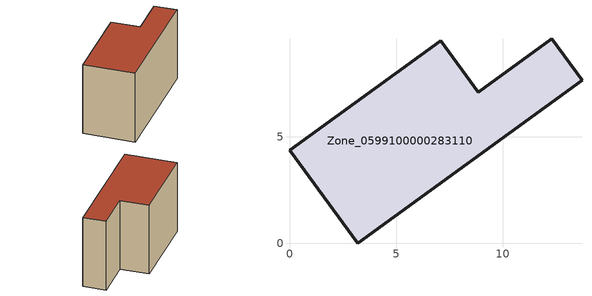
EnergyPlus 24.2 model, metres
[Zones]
Zone_0599100000283110
 floor ground (C_G): 3.19,0 0,4.36 7.08,9.5 8.85,7.08 12.28,9.59 13.7,7.65 z0
 wall outside (C_F): 3.19,0 13.7,7.65 12.28,9.59 8.85,7.08 7.08,9.5 0,4.36 3.19,0 z0:7.68
 roof outside (C_R): 0,4.36 3.19,0 13.7,7.65 12.28,9.59 8.85,7.08 7.08,9.5 z7.68
[BUILDING]
Pand.0599100000283110: North Axis=0; Terrain=City; Loads Convergence Tolerance Value=0.04; Temperature Convergence Tolerance Value=0.4; Solar Distribution=FullExterior; Maximum Number of Warmup Days=25; Minimum Number of Warmup Days=1
[Site:Location]
Rotterdam.The.Hague.AP_ZH_NLD Design_Conditions: Latitude=51.96; Longitude=4.45; Time Zone=1; Elevation=-4.5
[SITE:GROUNDTEMPERATURE:BUILDINGSURFACE]
18, 18, 18, 18, 18, 18, 18, 18, 18, 18, 18, 18
[MATERIAL] Thermal Absorptance=0.9; Solar Absorptance=0.7; Visible Absorptance=0.7
Name | Roughness | Thickness | Conductivity | Density | Specific Heat
G.TI.1975-1991 | MediumSmooth | 0.15 | 0.288461 | 540 | 1210
F.TI.1975-1991 | Rough | 0.3 | 0.230769 | 1920 | 840
R.TI.1975-1991 | MediumRough | 0.2 | 0.153846 | 1500 | 1000
[CONSTRUCTION]
C_G: G.TI.1975-1991
C_F: F.TI.1975-1991
C_R: R.TI.1975-1991
[ZONE]
Zone_0599100000283110: Type=1; Multiplier=1; Ceiling Height=Autocalculate; Volume=Autocalculate; Floor Area=autocalculate; Part of Total Floor Area=Yes
[ZONEINFILTRATION:DESIGNFLOWRATE]
Infil_Zone_0599100000283110: Zone or ZoneList or Space or SpaceList=Zone_0599100000283110; Schedule=AlwaysOn; Design Flow Rate Calculation Method=Flow/Area; Flow Rate per Floor Area=0.003; Constant Term Coefficient=1; Temperature Term Coefficient=0; Velocity Term Coefficient=0; Velocity Squared Term Coefficient=0
[HVACTEMPLATE:ZONE:IDEALLOADSAIRSYSTEM]
Zone_0599100000283110: Maximum Heating Supply Air Temperature=50; Minimum Cooling Supply Air Temperature=13; Maximum Heating Supply Air Humidity Ratio=0.0156; Minimum Cooling Supply Air Humidity Ratio=0.0077; Heating Limit=NoLimit; Cooling Limit=NoLimit; Dehumidification Control Type=ConstantSensibleHeatRatio; Cooling Sensible Heat Ratio=0.7; Dehumidification Setpoint=60; Humidification Control Type=None; Humidification Setpoint=30; Outdoor Air Method=None; Outdoor Air Flow Rate per Person=0.00944; Outdoor Air Flow Rate per Zone Floor Area=0; Outdoor Air Flow Rate per Zone=0; Demand Controlled Ventilation Type=None; Outdoor Air Economizer Type=NoEconomizer; Heat Recovery Type=None; Sensible Heat Recovery Effectiveness=0.7; Latent Heat Recovery Effectiveness=0.65
[ZONECONTROL:THERMOSTAT]
ThermostatControl_Zone_0599100000283110: Zone or ZoneList=Zone_0599100000283110; Control Type Schedule=DualSetpointControlType; Control 1=Thermostat_Zone_0599100000283110; Temperature Difference Between Cutout And Setpoint=0
[THERMOSTATSETPOINT:DUALSETPOINT]
Thermostat_Zone_0599100000283110: Heating Setpoint Temperature Schedule=HeatingSetpoint_Zone_0599100000283110; Cooling Setpoint Temperature Schedule=CoolingSetpoint_Zone_0599100000283110
[SCHEDULE:COMPACT]
HeatingSetpoint_Zone_0599100000283110: Through: 12/31, For: AllDays, Until: 24:00, 21
CoolingSetpoint_Zone_0599100000283110: Through: 12/31, For: AllDays, Until: 24:00, 24
DualSetpointControlType: Through: 12/31, For: AllDays, Until: 24:00, 4
AlwaysOn: Through: 12/31, For: AllDays, Until: 24:00, 1
